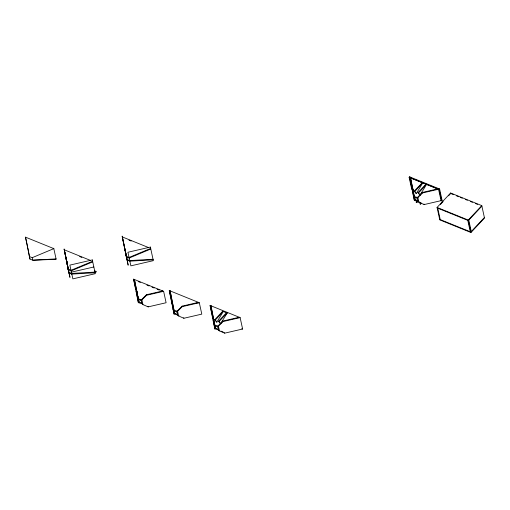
<?xml version="1.0" encoding="UTF-8"?>
<svg xmlns="http://www.w3.org/2000/svg" width="510" height="510" viewBox="0 0 510 510"><rect width="100%" height="100%" fill="white"/><g stroke="black" fill="none" stroke-linecap="round" stroke-linejoin="round"><path stroke-width="0.76" d="M138.369 302.672L133.582 279.155L163.627 291.325L166.101 302.736L148.174 306.873L142.921 304.591L141.952 303.711L138.369 302.672L136.648 293.518M178.997 315.69L174.809 313.95L174.057 314.064L171.762 301.958M219.823 330.582L215.634 328.848L214.882 328.956L214.174 324.953M419.296 201.985L415.108 200.245L414.356 200.36L412.061 188.254L411.608 188.738L412.188 188.974L412.061 188.254M68.812 272.952L66.638 260.635L68.812 272.952L71.642 274.099L94.936 272.78L96.046 272.098L96.071 271.428L94.618 270.835M71.642 274.099L71.668 273.424L68.837 272.283M94.936 272.78L94.962 272.104L96.071 271.428M416.281 200.028L416.185 202.381L416.797 202.629L418.398 200.921M416.797 202.629L416.861 201.061M419.998 202.33L419.934 203.898L420.546 204.147L421.617 203.012M420.546 204.147L420.61 202.578M221.939 312.713L222.723 311.221L227.122 313.166L220.562 323.697L218.458 321.281L226.472 312.738L227.122 313.166M214.71 319.764L216.807 322.173L223.335 311.47L215.322 320.012L214.71 319.764L222.723 311.221M414.184 191.167L416.281 193.577L422.809 182.867L414.796 191.409L414.184 191.167L422.235 182.797M425.168 185.634L425.952 184.142L417.932 192.684L420.036 195.094L426.564 184.391L418.551 192.933L417.932 192.684M218.458 321.281L219.07 321.529L227.084 312.987M411.608 188.738L409.122 177.321L409.568 176.842L439.614 189.012L442.094 200.417L441.641 200.902L441.048 200.659L438.555 189.248L439.148 189.484L441.641 200.902M439.148 189.484L439.601 189.006L422.554 192.939L417.894 197.599L414.305 196.56L413.336 195.681L409.568 176.842L412.188 188.974M437.064 207.436L450.611 192.997L481.784 205.626L484.5 218.063L470.953 232.509L439.779 219.88L437.064 207.436L468.244 220.065L470.953 232.509M440.423 204.484L443.133 201.597M448.551 195.821L450.719 193.507L450.611 192.997M468.244 220.065L481.784 205.626M481.899 206.136L468.352 220.581L437.178 207.952M484.385 217.553L470.845 231.993L439.665 219.364M141.952 303.711L141.149 300.027L146.44 294.742L162.76 290.974L162.888 291.548M137.349 297.999L138.318 298.879L141.901 299.912L146.568 295.258L163.614 291.318M198.575 302.94L198.447 302.366L182.127 306.134L176.842 311.412L177.646 315.097L178.615 315.977L183.868 318.265L201.794 314.122L199.302 302.71L169.269 290.547L174.057 314.064M173.037 309.385L174.006 310.265L177.595 311.298L182.255 306.644L199.302 302.71M237.832 317.864L239.273 317.258L222.953 321.026L217.662 326.311L218.471 329.995L219.44 330.875L224.687 333.157L242.613 329.02L240.127 317.602L223.08 321.542L218.42 326.196L214.831 325.163L213.862 324.284L210.094 305.439L240.14 317.609M438.874 189.235L438.747 188.662L422.427 192.429L417.142 197.708L417.945 201.393L418.914 202.272L424.167 204.561L442.094 200.417M29.382 256.53L32.219 257.677L53.824 248.625L25.5 237.15L29.937 259.061L32.767 260.208L56.157 259.303L53.735 248.217M92.597 261.267L70.992 270.319L68.155 269.172L64.273 249.792L90.423 260.387M92.724 261.847L71.12 270.893L68.283 269.745L64.4 250.372M150.66 248.415L129.055 257.467L126.219 256.32M150.788 248.988L129.183 258.041L126.346 256.893L122.336 236.94L148.486 247.535M141.149 300.027L142.59 299.421M161.319 291.58L162.76 290.974M436.585 189.567L438.747 188.662M196.286 303.272L198.447 302.366M71.394 272.161L93.846 266.979M411.997 189.223L412.756 189.07L410.422 177.187L410.55 177.76M136.011 291.541L136.763 291.382L134.436 279.499L139.122 302.564L139.134 302.188L138.382 302.347M171.698 302.927L172.456 302.774L170.123 290.891L170.251 291.465M212.523 317.826L213.276 317.666L210.949 305.783L211.076 306.363M56.062 258.889L32.767 260.208L32.219 257.677M153.025 259.252L129.731 260.572L126.901 259.424L124.848 248.555M153.153 259.832L129.859 261.152L127.028 260.004L124.829 248.357M71.668 273.424L94.962 272.104M451.446 193.8L453.619 194.686M456.52 195.859L458.694 196.739M460.147 197.325L462.321 198.205M465.222 199.384L467.396 200.264M470.296 201.437L472.47 202.317M475.371 203.496L477.551 204.376M409.122 177.321L409.696 177.556M414.432 197.141L417.263 198.288M417.817 200.819L414.987 199.671L414.547 197.344M128.998 240.165L131.178 241.045M222.762 311.4L223.374 311.648M79.649 256.549L81.829 257.429M138.191 281.545L140.371 282.432M146.905 285.077L149.086 285.963M151.993 287.136L154.173 288.022M157.074 289.195L159.254 290.082M241.766 328.676L242.613 329.02M214.959 325.737L217.789 326.884M174.133 310.845L176.964 311.992M218.344 329.415L215.507 328.268L215.067 325.941M177.518 314.523L174.688 313.376L174.248 311.049M138.446 299.453L141.276 300.6M141.831 303.131L138.994 301.984L138.554 299.657M221.174 331.175L223.208 332.055M418.551 192.933L420.036 195.094M414.796 191.409L416.281 193.577M219.07 321.529L220.562 323.697M215.322 320.012L216.807 322.173M422.427 192.429L422.554 192.939M424.039 204.045L424.167 204.561M222.953 321.026L223.08 321.542M224.566 332.647L224.687 333.157M182.127 306.134L182.255 306.644M183.74 317.749L183.868 318.265M146.44 294.742L146.568 295.258M148.053 306.363L148.174 306.873M468.779 220.129L471.265 231.54M467.778 220.345L470.271 231.763M437.752 208.182L440.238 219.6M417.894 197.599L418.914 202.272M412.756 189.07L415.108 200.245M413.336 195.681L414.356 200.36M218.42 326.196L219.44 330.875M213.276 317.666L215.634 328.848M210.094 305.439L212.415 316.092M213.862 324.284L214.882 328.956M177.595 311.298L178.615 315.977M172.456 302.774L174.809 313.95M169.269 290.547L171.596 301.2M141.901 299.912L142.921 304.591M133.582 279.155L135.902 289.808M124.625 247.433L122.158 236.117L128.163 265.206L125.116 249.696M25.5 237.15L27.738 247.414M136.763 291.382L138.318 298.879M410.422 177.187L414.305 196.56M210.949 305.783L214.831 325.163M170.123 290.891L174.006 310.265M414.828 198.371L415.121 199.875M212.581 316.857L212.874 318.329M213.161 319.802L213.881 323.48M65.516 255.504L68.563 271.014M412.934 188.802L413.228 190.357M136.941 291.114L137.235 292.67M137.949 296.348L138.242 297.904M27.884 248.191L29.937 259.061M92.31 259.928L69.857 265.111L72.853 278.868L95.306 273.679L92.31 259.928M150.373 247.076L127.921 252.259L130.879 265.844L153.332 260.655L150.373 247.076M437.707 188.898L410.563 177.907L437.707 188.898M66.906 261.866L64.094 248.969L69.947 277.376L66.906 261.866"/></g></svg>
